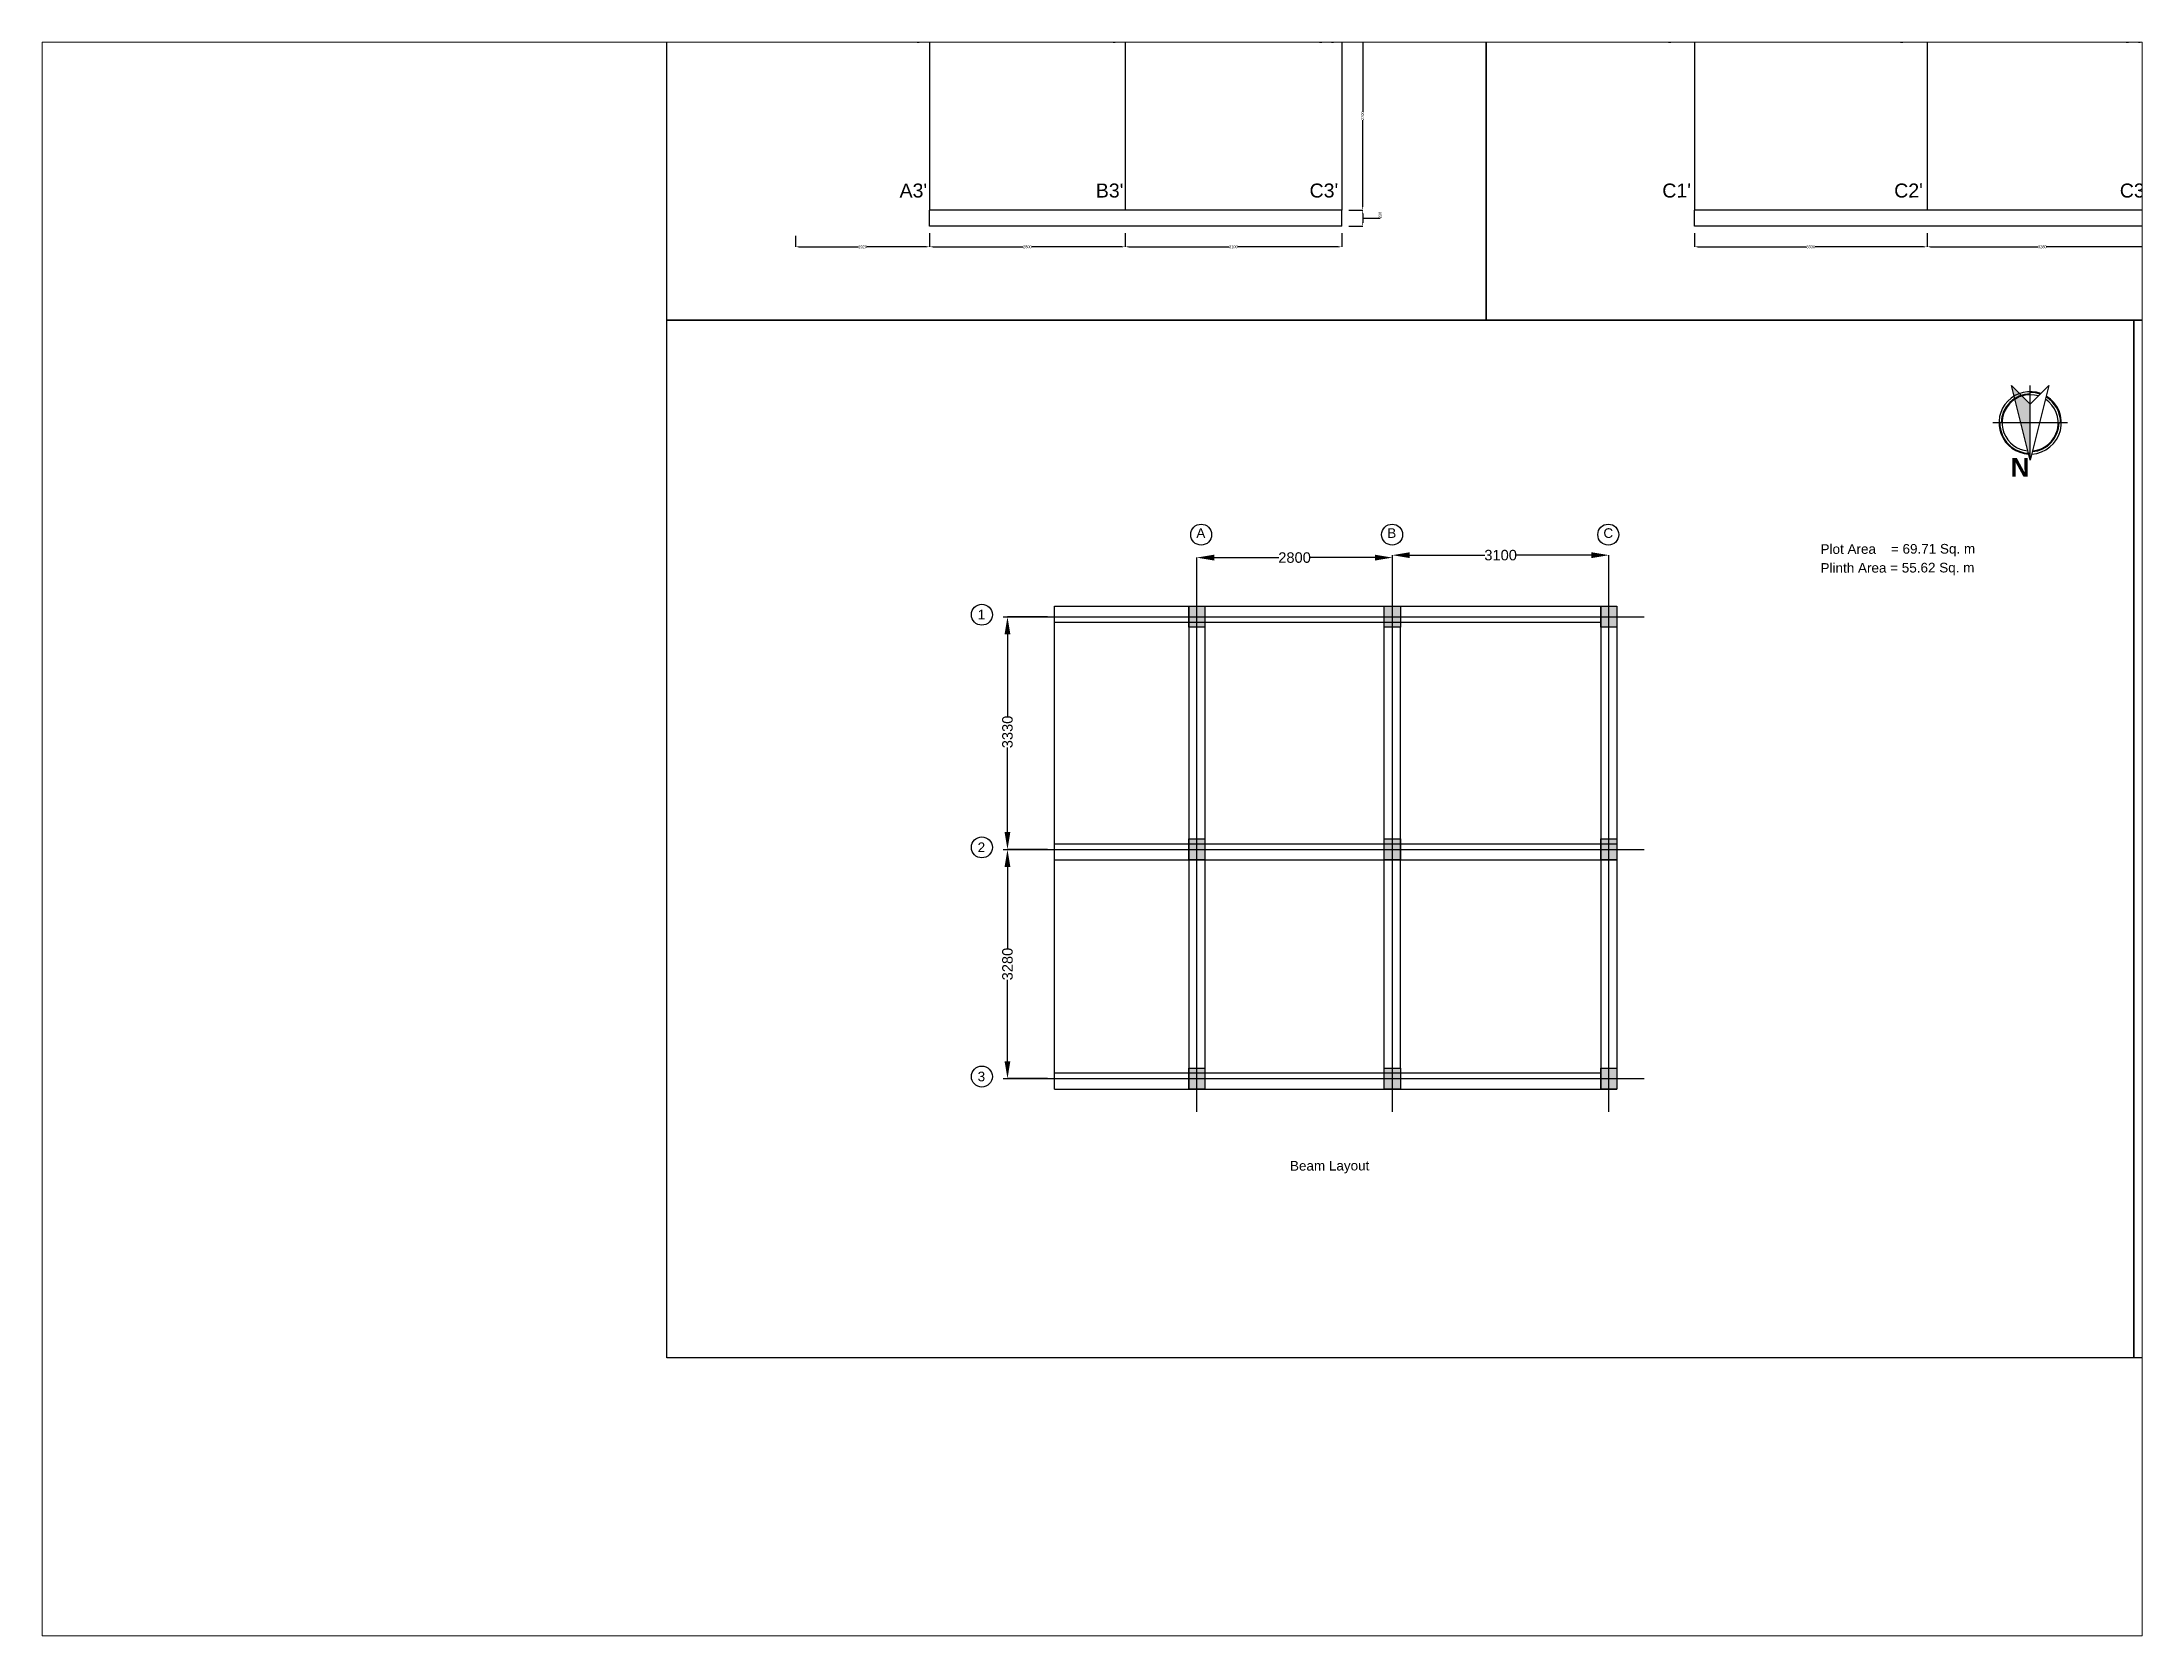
# Paper-space layout 'Layout1' of a CAD drawing. Header units: millimetres. Extents: x 26 to 231, y 20 to 176.
# The model-space entities are those that its viewports show. They can reach past a viewport. Long polylines and large blocks are cut down to what shows.
import ezdxf

# ---------------------------------------------------------------- set-up
doc = ezdxf.new("R2010")
doc.units = ezdxf.units.MM
doc.linetypes.add('ACAD_ISO04W100', pattern=[30, 24, -3, 0, -3])
doc.styles.add('SANSSERIFBOLD', font='SASB____.pfb', dxfattribs={"height": 0.3})
doc.styles.get("Standard").update_dxf_attribs({"font": 'arial.ttf'})
doc.dimstyles.new('ISO-25', dxfattribs={"dimtxt": 40, "dimasz": 50, "dimexe": 1.25, "dimexo": 100, "dimtad": 0, "dimdec": 0, "dimtxsty": 'Standard', "dimcen": 2.5, "dimadec": 0, "dimazin": 0, "dimtfac": 1, "dimtdec": 0, "dimtmove": 0, "dimatfit": 3, "dimfxl": 1, "dimarcsym": 0})

# ---------------------------------------------------------------- blocks, each defined once
blk = doc.blocks.new('*D7')
at = {"color": 0, "lineweight": -2, "transparency": 16777216}
for p, q in [((5450, 10605), (4874, 10605)), ((4875, 10355), (4875, 9182)), ((4875, 7525), (4875, 8733)), ((5450, 7275), (4874, 7275))]:
    blk.add_line(p, q, dxfattribs=at)
at = {"color": 0, "transparency": 16777216}
for points in [[(4833, 10355), (4916, 10355), (4875, 10605)], [(4833, 7525), (4916, 7525), (4875, 7275)]]:
    blk.add_solid(points, dxfattribs=at)
at = {"layer": 'Defpoints', "color": 0, "transparency": 16777216}
for p in [(5550, 10605), (4875, 7275), (5550, 7275)]:
    blk.add_point(p, dxfattribs=at)
at = {"color": 0, "transparency": 16777216, "insert": (4875, 8957), "char_height": 150, "attachment_point": 5, "rotation": 90}
blk.add_mtext('3330', dxfattribs=at)
blk = doc.blocks.new('*D8')
at = {"color": 0, "lineweight": -2, "transparency": 16777216}
for p, q in [((5450, 7275), (4874, 7275)), ((4875, 7025), (4875, 5859)), ((4875, 4245), (4875, 5411)), ((5450, 3995), (4874, 3995))]:
    blk.add_line(p, q, dxfattribs=at)
at = {"color": 0, "transparency": 16777216}
for points in [[(4833, 7025), (4916, 7025), (4875, 7275)], [(4833, 4245), (4916, 4245), (4875, 3995)]]:
    blk.add_solid(points, dxfattribs=at)
at = {"layer": 'Defpoints', "color": 0, "transparency": 16777216}
for p in [(5550, 7275), (4875, 3995), (5550, 3995)]:
    blk.add_point(p, dxfattribs=at)
at = {"color": 0, "transparency": 16777216, "insert": (4875, 5635), "char_height": 150, "attachment_point": 5, "rotation": 90}
blk.add_mtext('3280', dxfattribs=at)
blk = doc.blocks.new('*D9')
at = {"color": 0, "lineweight": -2, "transparency": 16777216}
for p, q in [((7585, 10705), (7585, 11453)), ((7835, 11452), (8759, 11452)), ((10135, 11452), (9211, 11452)), ((10385, 10705), (10385, 11453))]:
    blk.add_line(p, q, dxfattribs=at)
at = {"color": 0, "transparency": 16777216}
for points in [[(7835, 11494), (7835, 11410), (7585, 11452)], [(10135, 11494), (10135, 11410), (10385, 11452)]]:
    blk.add_solid(points, dxfattribs=at)
at = {"layer": 'Defpoints', "color": 0, "transparency": 16777216}
for p in [(10385, 11452), (7585, 10605), (10385, 10605)]:
    blk.add_point(p, dxfattribs=at)
at = {"color": 0, "transparency": 16777216, "insert": (8985, 11452), "char_height": 150, "attachment_point": 5}
blk.add_mtext('2800', dxfattribs=at)
blk = doc.blocks.new('*D10')
at = {"color": 0, "lineweight": -2, "transparency": 16777216}
for p, q in [((10385, 10740), (10385, 11488)), ((10635, 11487), (11711, 11487)), ((13235, 11487), (12159, 11487)), ((13485, 10855), (13485, 11488))]:
    blk.add_line(p, q, dxfattribs=at)
at = {"color": 0, "transparency": 16777216}
for points in [[(10635, 11529), (10635, 11445), (10385, 11487)], [(13235, 11529), (13235, 11445), (13485, 11487)]]:
    blk.add_solid(points, dxfattribs=at)
at = {"layer": 'Defpoints', "color": 0, "transparency": 16777216}
for p in [(13485, 11487), (10385, 10640), (13485, 10755)]:
    blk.add_point(p, dxfattribs=at)
at = {"color": 0, "transparency": 16777216, "insert": (11935, 11487), "char_height": 150, "attachment_point": 5}
blk.add_mtext('3100', dxfattribs=at)
blk = doc.blocks.new('*D25')
at = {"color": 0, "lineweight": -2, "transparency": 16777216}
for p, q in [((18040, 16095), (18040, 15899)), ((21320, 16095), (21320, 15899)), ((18090, 15900), (19630, 15900)), ((21270, 15900), (19750, 15900))]:
    blk.add_line(p, q, dxfattribs=at)
at = {"color": 0, "transparency": 16777216}
for points in [[(18090, 15908), (18090, 15892), (18040, 15900)], [(21270, 15908), (21270, 15892), (21320, 15900)]]:
    blk.add_solid(points, dxfattribs=at)
at = {"layer": 'Defpoints', "color": 0, "transparency": 16777216}
for p in [(18040, 16195), (21320, 16195), (18040, 15900)]:
    blk.add_point(p, dxfattribs=at)
at = {"color": 0, "transparency": 16777216, "insert": (19690, 15900), "char_height": 40, "attachment_point": 5}
blk.add_mtext('3280', dxfattribs=at)
blk = doc.blocks.new('*D26')
at = {"color": 0, "lineweight": -2, "transparency": 16777216}
for p, q in [((14710, 16095), (14710, 15899)), ((18040, 16095), (18040, 15899)), ((14760, 15900), (16315, 15900)), ((17990, 15900), (16435, 15900))]:
    blk.add_line(p, q, dxfattribs=at)
at = {"color": 0, "transparency": 16777216}
for points in [[(14760, 15908), (14760, 15892), (14710, 15900)], [(17990, 15908), (17990, 15892), (18040, 15900)]]:
    blk.add_solid(points, dxfattribs=at)
at = {"layer": 'Defpoints', "color": 0, "transparency": 16777216}
for p in [(14710, 16195), (18040, 16195), (14710, 15900)]:
    blk.add_point(p, dxfattribs=at)
at = {"color": 0, "transparency": 16777216, "insert": (16375, 15900), "char_height": 40, "attachment_point": 5}
blk.add_mtext('3330', dxfattribs=at)
blk = doc.blocks.new('*D27')
at = {"color": 0, "lineweight": -2, "transparency": 16777216}
for p, q in [((6560, 16095), (6560, 15899)), ((9660, 16095), (9660, 15899)), ((6610, 15900), (8050, 15900)), ((9610, 15900), (8170, 15900))]:
    blk.add_line(p, q, dxfattribs=at)
at = {"color": 0, "transparency": 16777216}
for points in [[(6610, 15908), (6610, 15892), (6560, 15900)], [(9610, 15908), (9610, 15892), (9660, 15900)]]:
    blk.add_solid(points, dxfattribs=at)
at = {"layer": 'Defpoints', "color": 0, "transparency": 16777216}
for p in [(6560, 16195), (9660, 16195), (6560, 15900)]:
    blk.add_point(p, dxfattribs=at)
at = {"color": 0, "transparency": 16777216, "insert": (8110, 15900), "char_height": 40, "attachment_point": 5}
blk.add_mtext('3100', dxfattribs=at)
blk = doc.blocks.new('*D28')
at = {"color": 0, "lineweight": -2, "transparency": 16777216}
for p, q in [((3760, 16095), (3760, 15899)), ((6560, 16095), (6560, 15899)), ((3810, 15900), (5099, 15900)), ((6510, 15900), (5221, 15900))]:
    blk.add_line(p, q, dxfattribs=at)
at = {"color": 0, "transparency": 16777216}
for points in [[(3810, 15908), (3810, 15892), (3760, 15900)], [(6510, 15908), (6510, 15892), (6560, 15900)]]:
    blk.add_solid(points, dxfattribs=at)
at = {"layer": 'Defpoints', "color": 0, "transparency": 16777216}
for p in [(3760, 16195), (6560, 16195), (3760, 15900)]:
    blk.add_point(p, dxfattribs=at)
at = {"color": 0, "transparency": 16777216, "insert": (5160, 15900), "char_height": 40, "attachment_point": 5}
blk.add_mtext('2800', dxfattribs=at)
blk = doc.blocks.new('*D29')
at = {"color": 0, "lineweight": -2, "transparency": 16777216}
for p, q in [((1840, 16055), (1840, 15899)), ((3760, 16095), (3760, 15899)), ((1890, 15900), (2742, 15900)), ((3710, 15900), (2858, 15900))]:
    blk.add_line(p, q, dxfattribs=at)
at = {"color": 0, "transparency": 16777216}
for points in [[(1890, 15908), (1890, 15892), (1840, 15900)], [(3710, 15908), (3710, 15892), (3760, 15900)]]:
    blk.add_solid(points, dxfattribs=at)
at = {"layer": 'Defpoints', "color": 0, "transparency": 16777216}
for p in [(1840, 16155), (3760, 16195), (1840, 15900)]:
    blk.add_point(p, dxfattribs=at)
at = {"color": 0, "transparency": 16777216, "insert": (2800, 15900), "char_height": 40, "attachment_point": 5}
blk.add_mtext('1920', dxfattribs=at)
blk = doc.blocks.new('*D30')
at = {"color": 0, "lineweight": -2, "transparency": 16777216}
for p, q in [((9760, 19125), (9961, 19125)), ((9960, 19075), (9960, 17836)), ((9960, 16475), (9960, 17714)), ((9760, 16425), (9961, 16425))]:
    blk.add_line(p, q, dxfattribs=at)
at = {"color": 0, "transparency": 16777216}
for points in [[(9952, 19075), (9968, 19075), (9960, 19125)], [(9952, 16475), (9968, 16475), (9960, 16425)]]:
    blk.add_solid(points, dxfattribs=at)
at = {"layer": 'Defpoints', "color": 0, "transparency": 16777216}
for p in [(9660, 19125), (9660, 16425), (9960, 16425)]:
    blk.add_point(p, dxfattribs=at)
at = {"color": 0, "transparency": 16777216, "insert": (9960, 17775), "char_height": 40, "attachment_point": 5, "rotation": 90}
blk.add_mtext('2700', dxfattribs=at)
blk = doc.blocks.new('*D31')
at = {"color": 0, "lineweight": -2, "transparency": 16777216}
for p, q in [((9760, 16425), (9961, 16425)), ((9960, 16375), (9960, 16245)), ((9960, 16310), (10210, 16308)), ((10210, 16308), (10210, 16309)), ((9760, 16195), (9961, 16195))]:
    blk.add_line(p, q, dxfattribs=at)
at = {"color": 0, "transparency": 16777216}
for points in [[(9952, 16375), (9968, 16375), (9960, 16425)], [(9952, 16245), (9968, 16245), (9960, 16195)]]:
    blk.add_solid(points, dxfattribs=at)
at = {"layer": 'Defpoints', "color": 0, "transparency": 16777216}
for p in [(9660, 16425), (9660, 16195), (9960, 16195)]:
    blk.add_point(p, dxfattribs=at)
at = {"color": 0, "transparency": 16777216, "insert": (10210, 16354), "char_height": 40, "attachment_point": 5, "rotation": 90}
blk.add_mtext('230', dxfattribs=at)

msp = doc.modelspace()

# ---------------------------------------------------------------- hatches: boundary and pattern name
h = msp.add_hatch(color=0)
h.dxf.hatch_style = 1
h.paths.add_polyline_path([(7585, 10755), (7470, 10755), (7470, 10640), (7585, 10640)])
h.paths.add_polyline_path([(7700, 10755), (7585, 10755), (7585, 10640), (7700, 10640)])
h.paths.add_polyline_path([(7700, 10640), (7585, 10640), (7585, 10455), (7700, 10455)])
h.paths.add_polyline_path([(7585, 10640), (7470, 10640), (7470, 10455), (7585, 10455)])
h.paths.add_polyline_path([(10500, 10755), (10385.2, 10755), (10385.2, 10640), (10500, 10640)])
h.paths.add_polyline_path([(10385.2, 10755), (10270, 10755), (10270, 10640), (10385.2, 10640)])
h.paths.add_polyline_path([(10385.2, 10640), (10270, 10640), (10270, 10455), (10385.2, 10455)])
h.paths.add_polyline_path([(10500, 10640), (10385.2, 10640), (10385.2, 10455), (10500, 10455)])
h.paths.add_polyline_path([(13600, 10640), (13485, 10640), (13485, 10455), (13600, 10455)])
h.paths.add_polyline_path([(13600, 10755), (13485, 10755), (13485, 10640), (13600, 10640)])
h.paths.add_polyline_path([(13485, 10755), (13370, 10755), (13370, 10640), (13485, 10640)])
h.paths.add_polyline_path([(13485, 10640), (13370, 10640), (13370, 10455), (13485, 10455)])
h.paths.add_polyline_path([(7585, 7425), (7470, 7425), (7470, 7240), (7585, 7240)])
h.paths.add_polyline_path([(7585, 7240), (7470, 7240), (7470, 7125), (7585, 7125)])
h.paths.add_polyline_path([(7700, 7240), (7585, 7240), (7585, 7125), (7700, 7125)])
h.paths.add_polyline_path([(7700, 7425), (7585, 7425), (7585, 7240), (7700, 7240)])
h.paths.add_polyline_path([(10385.2, 7425), (10270, 7425), (10270, 7240), (10385.2, 7240)])
h.paths.add_polyline_path([(10385.2, 7240), (10270, 7240), (10270, 7125), (10385.2, 7125)])
h.paths.add_polyline_path([(10500, 7240), (10385.2, 7240), (10385.2, 7125), (10500, 7125)])
h.paths.add_polyline_path([(10500, 7425), (10385.2, 7425), (10385.2, 7240), (10500, 7240)])
h.paths.add_polyline_path([(13600, 7240), (13485, 7240), (13485, 7125), (13600, 7125)])
h.paths.add_polyline_path([(13485, 7240), (13370, 7240), (13370, 7125), (13485, 7125)])
h.paths.add_polyline_path([(13485, 7425), (13370, 7425), (13370, 7240), (13485, 7240)])
h.paths.add_polyline_path([(13600, 7425), (13485, 7425), (13485, 7240), (13600, 7240)])
h.paths.add_polyline_path([(13600, 3960), (13485, 3960), (13485, 3845), (13600, 3845)])
h.paths.add_polyline_path([(13600, 4145), (13485, 4145), (13485, 3960), (13600, 3960)])
h.paths.add_polyline_path([(13485, 3960), (13370, 3960), (13370, 3845), (13485, 3845)])
h.paths.add_polyline_path([(13485, 4145), (13370, 4145), (13370, 3960), (13485, 3960)])
h.paths.add_polyline_path([(10499.5, 3960), (10385.2, 3960), (10385.2, 3845), (10499.5, 3845)])
h.paths.add_polyline_path([(10385.2, 3960), (10269.5, 3960), (10269.5, 3845), (10385.2, 3845)])
h.paths.add_polyline_path([(10385.2, 4145), (10269.5, 4145), (10269.5, 3960), (10385.2, 3960)])
h.paths.add_polyline_path([(10499.5, 4145), (10385.2, 4145), (10385.2, 3960), (10499.5, 3960)])
h.paths.add_polyline_path([(7585, 3960), (7470, 3960), (7470, 3845), (7585, 3845)])
h.paths.add_polyline_path([(7585, 4145), (7470, 4145), (7470, 3960), (7585, 3960)])
h.paths.add_polyline_path([(7700, 4145), (7585, 4145), (7585, 3960), (7700, 3960)])
h.paths.add_polyline_path([(7700, 3960), (7585, 3960), (7585, 3845), (7700, 3845)])

# ---------------------------------------------------------------- linework, layer by layer
for p, q in [((3760, 19125), (3760, 16425)), ((6560, 19125), (6560, 16425)), ((9660, 19125), (9660, 16425)), ((14710, 19125), (14710, 16425)), ((18040, 19125), (18040, 16425)), ((9660, 16425), (3760, 16425)), ((3760, 16195), (3760, 16425)), ((9660, 16195), (9660, 16425)), ((21320, 16425), (14710, 16425)), ((14710, 16195), (14710, 16425)), ((9660, 16195), (3760, 16195)), ((21320, 16195), (14710, 16195)), ((19516.1, 12844.9), (19249.1, 13917.2)), ((19249.1, 13917.2), (19516.8, 13648.9)), ((19516.1, 12844.9), (19517.1, 13916.9)), ((19785.1, 13916.7), (19516.1, 12844.9)), ((19516.8, 13648.9), (19785.1, 13916.7)), ((20052.6, 13380.5), (18980.6, 13381.4)), ((5550, 3845), (5550, 10755)), ((5550, 10755), (13600, 10755)), ((13370, 10525), (5550, 10525)), ((7470, 10755), (7470, 3845)), ((7700, 10755), (7700, 3845)), ((13370, 10755), (13370, 3845)), ((13600, 10755), (13600, 3845)), ((10270, 4145), (10270, 10455)), ((10500, 4145), (10500, 10455)), ((13370, 4075), (5550, 4075)), ((13370, 4075), (13370, 3845)), ((5550, 3845), (13600, 3845))]:
    msp.add_line(p, q)
at = {"linetype": 'ACAD_ISO04W100', "ltscale": 25}
for p, q in [((7585, 3522), (7585, 11135.4)), ((10385.2, 3522.3), (10385.2, 11135.6)), ((13485, 3522), (13485, 11135.4)), ((4815.2, 10605), (13990.9, 10605)), ((4815.2, 7275), (13990.9, 7275)), ((4815.2, 3995), (13990.9, 3995))]:
    msp.add_line(p, q, dxfattribs=at)
at = {"color": 0, "ltscale": 25}
for p, q in [((5550, 7355), (13600, 7355)), ((5550, 7125), (13600, 7125))]:
    msp.add_line(p, q, dxfattribs=at)
for points in [[(0, 14850), (0, 29700), (11730, 29700), (11730, 14850), (0, 14850)], [(11730, 14850), (11730, 29700), (23460, 29700), (23460, 14850), (11730, 14850)], [(0, 0), (0, 14850), (21000, 14850), (21000, 0), (0, 0)], [(21000, 0), (21000, 14850), (42000, 14850), (42000, 0), (21000, 0)], [(7700, 10755), (7700, 10455), (7470, 10455), (7470, 10755)], [(10500, 10755), (10500, 10455), (10270, 10455), (10270, 10755)], [(13600, 10755), (13600, 10455), (13370, 10455), (13370, 10755)], [(7700, 7425), (7700, 7125), (7470, 7125), (7470, 7425)], [(10500, 7425), (10500, 7125), (10270, 7125), (10270, 7425)], [(13600, 7425), (13600, 7125), (13370, 7125), (13370, 7425)], [(7700, 4145), (7700, 3845), (7470, 3845), (7470, 4145)], [(10499.5, 4145), (10499.5, 3845), (10269.5, 3845), (10269.5, 4145)], [(13600, 4145), (13600, 3845), (13370, 3845), (13370, 4145)]]:
    msp.add_lwpolyline(points, close=True)
for centre in [(7647.8, 11780.7), (10381.7, 11780.7), (13476.2, 11780.7), (4508, 10635), (4508, 7305), (4508, 4025)]:
    msp.add_circle(centre, 150)
for radius, start, end in [(446.7, 70.0518, 267.06355), (413.2, 89.9477, 179.9477), (402, 73.07321, 265.11644), (435.5, 70.74208, 89.9477), (446.7, 272.83186, 58.99107), (402, 274.77897, 57.04395), (435.5, 359.9477, 58.54361), (435.5, 179.9477, 269.9477), (413.2, 274.25059, 359.9477)]:
    msp.add_arc((19516.6, 13380.9), radius, start, end)
msp.add_point((10385, 7275))
msp.add_solid([(19516.1, 12844.9), (19249.1, 13917.2), (19516.8, 13648.9)])

# ---------------------------------------------------------------- texts
for s, height, p in [('A3', 200, (3330, 18820)), ('B3', 200, (6140, 18820)), ('C3', 200, (9250, 18820)), ('C1', 200, (14250, 18820)), ('C2', 200, (17570, 18820)), ('C3', 200, (20800, 18820)), ("A3'", 200, (3330, 16605)), ("B3'", 200, (6140, 16605)), ("C3'", 200, (9200, 16605)), ("C1'", 200, (14250, 16605)), ("C2'", 200, (17570, 16605)), ("C3'", 200, (20800, 16605)), ('A', 138, (7578.6, 11733.9)), ('B', 138, (10312.5, 11733.9)), ('C', 138, (13407, 11733.9)), ('Plot Area    = 69.71 Sq. m', 138.039, (16515.7, 11504.3)), ('Plinth Area = 55.62 Sq. m', 138.039, (16515.7, 11234.6)), ('1', 138, (4448.3, 10567.1)), ('2', 138, (4448.3, 7237.1)), ('3', 138, (4448.3, 3957.1)), ('Beam Layout', 138.039, (8919.5, 2678.6))]:
    msp.add_text(s, height=height, rotation=0.17556).set_placement(p)
at = {"style": 'SANSSERIFBOLD', "width": 1}
msp.add_text('N', height=268.6, rotation=180, dxfattribs=at).set_placement((19508.1, 12877.2))

# ---------------------------------------------------------------- dimensions: what is measured, and where the dimension line sits
dim = msp.add_linear_dim(base=(9960, 16425), p1=(9660, 19125), p2=(9660, 16425), angle=90, dimstyle='ISO-25')
dim.commit()
dim.dimension.update_dxf_attribs({"geometry": '*D30', "text_midpoint": (9960, 17775)})
for base, p1, p2, override, picture, middle in [((9960, 16195), (9660, 16425), (9660, 16195), {"dimtmove": 1}, '*D31', (10210, 16310)), ((4874.8, 7275), (5550, 10605), (5550, 7275), {"dimtxt": 150, "dimasz": 250}, '*D7', (4874.8, 8957.5))]:
    dim = msp.add_linear_dim(base=base, p1=p1, p2=p2, angle=90, dimstyle='ISO-25', override=override)
    dim.commit()
    dim.dimension.update_dxf_attribs({"geometry": picture, "text_midpoint": middle, "dimtype": 160})
for base, p1, p2, override, picture, middle in [((1840, 15900), (3760, 16195), (1840, 16155), {"dimtmove": 1}, '*D29', (2800, 15900)), ((3760, 15900), (6560, 16195), (3760, 16195), {"dimtmove": 1}, '*D28', (5160, 15900)), ((6560, 15900), (9660, 16195), (6560, 16195), {"dimtmove": 1}, '*D27', (8110, 15900)), ((14710, 15900), (18040, 16195), (14710, 16195), {"dimtmove": 1}, '*D26', (16375, 15900)), ((10385.2, 11451.9), (7585, 10605), (10385.2, 10605), {"dimtxt": 150, "dimasz": 250}, '*D9', (8985.1, 11451.9)), ((13485, 11486.9), (10385.2, 10640), (13485, 10755), {"dimtxt": 150, "dimasz": 250, "dimtmove": 1}, '*D10', (11935.1, 11486.9))]:
    dim = msp.add_linear_dim(base=base, p1=p1, p2=p2, dimstyle='ISO-25', override=override)
    dim.commit()
    dim.dimension.update_dxf_attribs({"geometry": picture, "text_midpoint": middle})
dim = msp.add_linear_dim(base=(18040, 15900), p1=(21320, 16195), p2=(18040, 16195), dimstyle='ISO-25')
dim.commit()
dim.dimension.update_dxf_attribs({"geometry": '*D25', "text_midpoint": (19690, 15900), "dimtype": 160})
dim = msp.add_linear_dim(base=(4874.8, 3995), p1=(5550, 7275), p2=(5550, 3995), angle=90, dimstyle='ISO-25', override={"dimtxt": 150, "dimasz": 250, "dimtmove": 1})
dim.commit()
dim.dimension.update_dxf_attribs({"geometry": '*D8', "text_midpoint": (4874.8, 5635)})

psp = doc.layouts.get("Layout1")

# ---------------------------------------------------------------- viewports
at = {"layer": '0'}
psp.add_viewport(center=(128.5, 97.5), size=(205.6, 156), view_center_point=(6084.9, 7424.95), view_height=22812.1248, dxfattribs=at)

doc.saveas('drawing.dxf')
